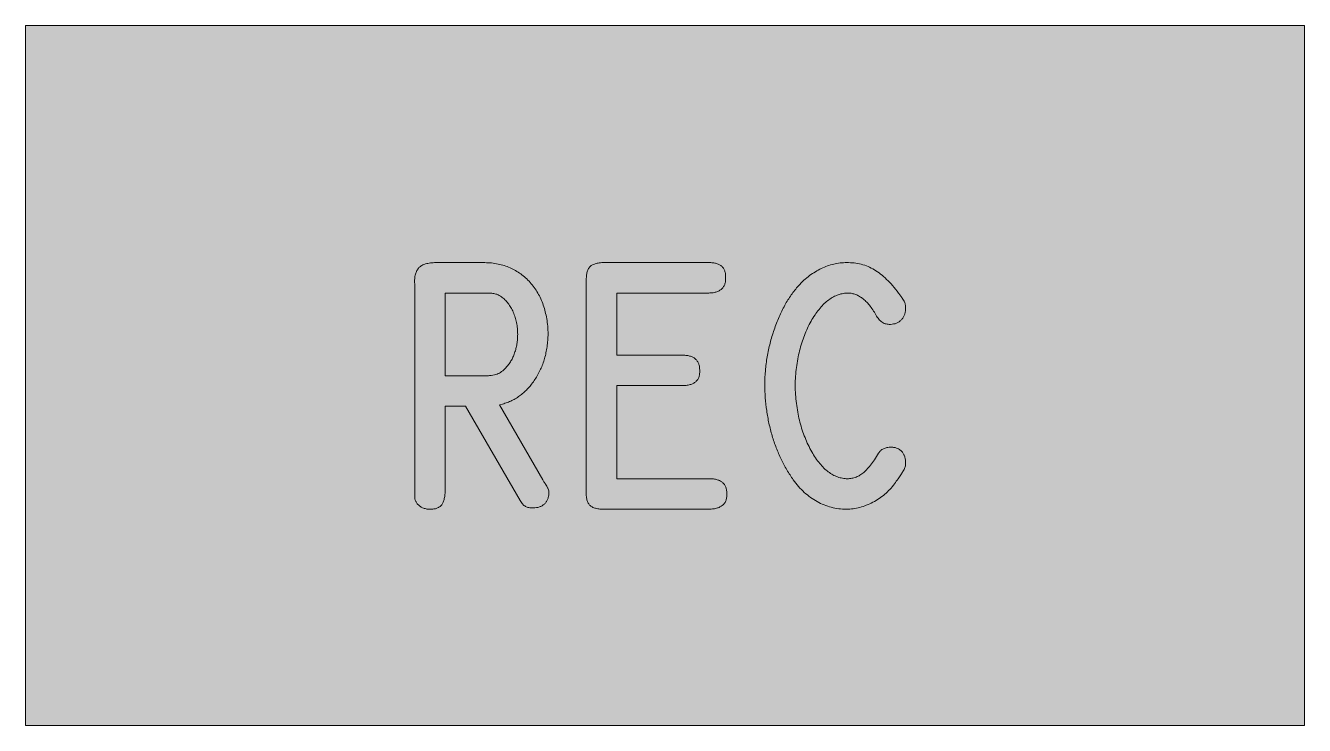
# Model space of a CAD drawing. Header units: inches. Extents: x 98.4 to 111.9, y 145 to 152.4.
import ezdxf

# ---------------------------------------------------------------- set-up
doc = ezdxf.new("R2010")
doc.units = ezdxf.units.IN
doc.header["$MEASUREMENT"] = 0

# ---------------------------------------------------------------- blocks, each defined once
blk = doc.blocks.new('block 2')
at = {"true_color": 0xffffff}
h = blk.add_hatch(color=7, dxfattribs=at)
h.dxf.hatch_style = 2
h.paths.add_polyline_path([(98.397, 152.379), (98.397, 145.013), (111.859, 145.013), (111.859, 152.379)])
at = {"color": 7, "lineweight": 5, "true_color": 0xffffff}
blk.add_lwpolyline([(98.397, 152.379), (98.397, 145.013), (111.859, 145.013), (111.859, 152.379), (98.397, 152.379)], dxfattribs=at)
blk = doc.blocks.new('block 3')
at = {"color": 7, "lineweight": 5, "true_color": 0xffffff}
blk.add_open_spline([(107.508, 147.942), (107.52, 147.941), (107.531, 147.94), (107.543, 147.938), (107.553, 147.936), (107.563, 147.933), (107.573, 147.929), (107.581, 147.925), (107.59, 147.921), (107.598, 147.916), (107.606, 147.91), (107.613, 147.905), (107.619, 147.898), (107.626, 147.891), (107.632, 147.884), (107.636, 147.875), (107.641, 147.867), (107.646, 147.858), (107.649, 147.849), (107.652, 147.839), (107.655, 147.828), (107.657, 147.817), (107.659, 147.805), (107.66, 147.793), (107.661, 147.781), (107.661, 147.769), (107.661, 147.757), (107.659, 147.744), (107.657, 147.732), (107.652, 147.72), (107.646, 147.708), (107.642, 147.701), (107.637, 147.693), (107.632, 147.686), (107.625, 147.675), (107.618, 147.663), (107.611, 147.652), (107.601, 147.638), (107.591, 147.623), (107.581, 147.609), (107.568, 147.591), (107.556, 147.573), (107.543, 147.555), (107.528, 147.535), (107.512, 147.515), (107.495, 147.497), (107.478, 147.479), (107.46, 147.462), (107.441, 147.446), (107.422, 147.43), (107.402, 147.415), (107.382, 147.401), (107.361, 147.386), (107.339, 147.374), (107.316, 147.362), (107.294, 147.35), (107.271, 147.339), (107.247, 147.33), (107.225, 147.321), (107.202, 147.314), (107.178, 147.308), (107.155, 147.301), (107.131, 147.296), (107.107, 147.293), (107.084, 147.29), (107.06, 147.289), (107.036, 147.288), (107.01, 147.289), (106.983, 147.29), (106.956, 147.293), (106.93, 147.297), (106.904, 147.302), (106.878, 147.309), (106.853, 147.315), (106.827, 147.324), (106.803, 147.334), (106.777, 147.344), (106.753, 147.355), (106.729, 147.369), (106.705, 147.382), (106.682, 147.397), (106.66, 147.413), (106.637, 147.43), (106.615, 147.447), (106.594, 147.466), (106.573, 147.485), (106.553, 147.505), (106.534, 147.527), (106.514, 147.55), (106.496, 147.573), (106.478, 147.597), (106.455, 147.632), (106.432, 147.666), (106.41, 147.702), (106.389, 147.739), (106.369, 147.777), (106.35, 147.815), (106.332, 147.854), (106.315, 147.894), (106.299, 147.934), (106.283, 147.976), (106.269, 148.018), (106.256, 148.061), (106.243, 148.105), (106.232, 148.148), (106.222, 148.193), (106.213, 148.237), (106.205, 148.282), (106.198, 148.326), (106.191, 148.371), (106.186, 148.417), (106.183, 148.462), (106.18, 148.508), (106.179, 148.553), (106.178, 148.599), (106.179, 148.649), (106.18, 148.698), (106.185, 148.747), (106.189, 148.796), (106.195, 148.844), (106.204, 148.893), (106.212, 148.941), (106.222, 148.989), (106.234, 149.037), (106.246, 149.084), (106.261, 149.132), (106.277, 149.178), (106.292, 149.224), (106.309, 149.269), (106.328, 149.313), (106.347, 149.354), (106.367, 149.395), (106.389, 149.435), (106.41, 149.473), (106.432, 149.509), (106.457, 149.544), (106.48, 149.578), (106.507, 149.609), (106.533, 149.641), (106.552, 149.66), (106.571, 149.679), (106.59, 149.698), (106.609, 149.715), (106.629, 149.731), (106.65, 149.747), (106.669, 149.761), (106.69, 149.775), (106.711, 149.788), (106.731, 149.8), (106.752, 149.812), (106.773, 149.822), (106.794, 149.832), (106.816, 149.841), (106.838, 149.849), (106.859, 149.856), (106.881, 149.863), (106.904, 149.868), (106.926, 149.873), (106.948, 149.877), (106.971, 149.88), (106.994, 149.883), (107.017, 149.884), (107.04, 149.885), (107.04, 149.885), (107.04, 149.884), (107.04, 149.884), (107.067, 149.884), (107.093, 149.883), (107.119, 149.88), (107.144, 149.877), (107.169, 149.872), (107.194, 149.866), (107.218, 149.86), (107.242, 149.852), (107.265, 149.842), (107.288, 149.833), (107.31, 149.821), (107.332, 149.808), (107.355, 149.795), (107.376, 149.78), (107.397, 149.764), (107.419, 149.747), (107.44, 149.728), (107.461, 149.708), (107.483, 149.687), (107.504, 149.665), (107.524, 149.642), (107.546, 149.617), (107.566, 149.59), (107.586, 149.564), (107.593, 149.554), (107.601, 149.544), (107.608, 149.534), (107.614, 149.526), (107.621, 149.518), (107.626, 149.509), (107.631, 149.502), (107.635, 149.495), (107.639, 149.487), (107.642, 149.481), (107.646, 149.476), (107.648, 149.47), (107.653, 149.459), (107.657, 149.448), (107.658, 149.436), (107.66, 149.425), (107.66, 149.413), (107.661, 149.401), (107.66, 149.389), (107.659, 149.377), (107.657, 149.365), (107.655, 149.354), (107.653, 149.344), (107.649, 149.334), (107.645, 149.323), (107.64, 149.314), (107.635, 149.305), (107.629, 149.296), (107.623, 149.288), (107.615, 149.28), (107.608, 149.273), (107.6, 149.266), (107.592, 149.261), (107.583, 149.255), (107.575, 149.25), (107.565, 149.247), (107.555, 149.243), (107.545, 149.239), (107.534, 149.238), (107.523, 149.236), (107.512, 149.235), (107.5, 149.234), (107.485, 149.234), (107.47, 149.235), (107.455, 149.238), (107.44, 149.241), (107.426, 149.247), (107.414, 149.256), (107.401, 149.264), (107.389, 149.276), (107.379, 149.288), (107.367, 149.302), (107.358, 149.318), (107.348, 149.334), (107.337, 149.352), (107.326, 149.37), (107.314, 149.388), (107.303, 149.405), (107.292, 149.421), (107.279, 149.436), (107.268, 149.45), (107.255, 149.463), (107.242, 149.476), (107.231, 149.487), (107.218, 149.499), (107.205, 149.509), (107.193, 149.518), (107.18, 149.526), (107.166, 149.533), (107.153, 149.54), (107.14, 149.547), (107.127, 149.551), (107.113, 149.556), (107.1, 149.559), (107.086, 149.561), (107.072, 149.563), (107.058, 149.563), (107.044, 149.564), (107.026, 149.562), (107.008, 149.56), (106.991, 149.557), (106.973, 149.553), (106.955, 149.547), (106.939, 149.541), (106.921, 149.534), (106.905, 149.525), (106.888, 149.516), (106.872, 149.506), (106.856, 149.495), (106.84, 149.483), (106.824, 149.47), (106.808, 149.457), (106.794, 149.442), (106.778, 149.426), (106.763, 149.41), (106.749, 149.392), (106.734, 149.373), (106.72, 149.354), (106.707, 149.334), (106.692, 149.312), (106.678, 149.29), (106.665, 149.267), (106.652, 149.243), (106.639, 149.219), (106.628, 149.194), (106.616, 149.169), (106.605, 149.144), (106.595, 149.118), (106.585, 149.092), (106.576, 149.066), (106.567, 149.039), (106.559, 149.012), (106.551, 148.984), (106.544, 148.956), (106.536, 148.928), (106.53, 148.899), (106.525, 148.87), (106.52, 148.84), (106.515, 148.81), (106.511, 148.78), (106.508, 148.75), (106.504, 148.719), (106.502, 148.688), (106.5, 148.656), (106.499, 148.623), (106.498, 148.591), (106.499, 148.559), (106.5, 148.527), (106.502, 148.495), (106.504, 148.464), (106.508, 148.433), (106.511, 148.402), (106.515, 148.371), (106.52, 148.341), (106.525, 148.311), (106.53, 148.282), (106.536, 148.253), (106.543, 148.225), (106.55, 148.197), (106.557, 148.169), (106.566, 148.141), (106.575, 148.114), (106.584, 148.088), (106.594, 148.061), (106.604, 148.035), (106.614, 148.009), (106.626, 147.984), (106.637, 147.959), (106.65, 147.935), (106.663, 147.91), (106.676, 147.887), (106.689, 147.865), (106.703, 147.843), (106.716, 147.822), (106.731, 147.803), (106.746, 147.783), (106.759, 147.766), (106.774, 147.749), (106.79, 147.733), (106.804, 147.718), (106.819, 147.704), (106.835, 147.691), (106.85, 147.679), (106.866, 147.668), (106.883, 147.658), (106.898, 147.648), (106.915, 147.64), (106.932, 147.633), (106.949, 147.626), (106.966, 147.621), (106.983, 147.617), (107.001, 147.613), (107.019, 147.611), (107.036, 147.609), (107.052, 147.609), (107.068, 147.61), (107.083, 147.612), (107.099, 147.614), (107.114, 147.618), (107.128, 147.623), (107.143, 147.628), (107.157, 147.634), (107.17, 147.641), (107.184, 147.649), (107.198, 147.658), (107.21, 147.668), (107.224, 147.679), (107.237, 147.691), (107.25, 147.704), (107.264, 147.719), (107.278, 147.734), (107.29, 147.751), (107.305, 147.77), (107.319, 147.789), (107.332, 147.809), (107.347, 147.832), (107.361, 147.856), (107.376, 147.879), (107.382, 147.888), (107.389, 147.898), (107.398, 147.905), (107.406, 147.913), (107.417, 147.919), (107.428, 147.925), (107.439, 147.93), (107.452, 147.934), (107.464, 147.937), (107.479, 147.94), (107.493, 147.941), (107.508, 147.942)], degree=3, knots=[0, 0, 0, 0, 1, 1, 1, 2, 2, 2, 3, 3, 3, 4, 4, 4, 5, 5, 5, 6, 6, 6, 7, 7, 7, 8, 8, 8, 9, 9, 9, 10, 10, 10, 11, 11, 11, 12, 12, 12, 13, 13, 13, 14, 14, 14, 15, 15, 15, 16, 16, 16, 17, 17, 17, 18, 18, 18, 19, 19, 19, 20, 20, 20, 21, 21, 21, 22, 22, 22, 23, 23, 23, 24, 24, 24, 25, 25, 25, 26, 26, 26, 27, 27, 27, 28, 28, 28, 29, 29, 29, 30, 30, 30, 31, 31, 31, 32, 32, 32, 33, 33, 33, 34, 34, 34, 35, 35, 35, 36, 36, 36, 37, 37, 37, 38, 38, 38, 39, 39, 39, 40, 40, 40, 41, 41, 41, 42, 42, 42, 43, 43, 43, 44, 44, 44, 45, 45, 45, 46, 46, 46, 47, 47, 47, 48, 48, 48, 49, 49, 49, 50, 50, 50, 51, 51, 51, 52, 52, 52, 53, 53, 53, 54, 54, 54, 55, 55, 55, 56, 56, 56, 57, 57, 57, 58, 58, 58, 59, 59, 59, 60, 60, 60, 61, 61, 61, 62, 62, 62, 63, 63, 63, 64, 64, 64, 65, 65, 65, 66, 66, 66, 67, 67, 67, 68, 68, 68, 69, 69, 69, 70, 70, 70, 71, 71, 71, 72, 72, 72, 73, 73, 73, 74, 74, 74, 75, 75, 75, 76, 76, 76, 77, 77, 77, 78, 78, 78, 79, 79, 79, 80, 80, 80, 81, 81, 81, 82, 82, 82, 83, 83, 83, 84, 84, 84, 85, 85, 85, 86, 86, 86, 87, 87, 87, 88, 88, 88, 89, 89, 89, 90, 90, 90, 91, 91, 91, 92, 92, 92, 93, 93, 93, 94, 94, 94, 95, 95, 95, 96, 96, 96, 97, 97, 97, 98, 98, 98, 99, 99, 99, 100, 100, 100, 101, 101, 101, 102, 102, 102, 103, 103, 103, 104, 104, 104, 105, 105, 105, 106, 106, 106, 107, 107, 107, 108, 108, 108, 109, 109, 109, 110, 110, 110, 111, 111, 111, 112, 112, 112, 113, 113, 113, 114, 114, 114, 115, 115, 115, 116, 116, 116, 117, 117, 117, 118, 118, 118, 119, 119, 119, 120, 120, 120, 121, 121, 121, 122, 122, 122, 123, 123, 123, 124, 124, 124, 125, 125, 125, 126, 126, 126, 127, 127, 127, 128, 128, 128, 129, 129, 129, 130, 130, 130, 131, 131, 131, 132, 132, 132, 133, 133, 133, 133], dxfattribs=at)
blk = doc.blocks.new('block 4')
at = {"color": 7, "lineweight": 5, "true_color": 0xffffff}
blk.add_open_spline([(102.52, 147.346), (102.514, 147.354), (102.509, 147.362), (102.505, 147.371), (102.5, 147.38), (102.498, 147.389), (102.496, 147.399), (102.495, 147.405), (102.495, 147.411), (102.494, 147.417), (102.494, 147.426), (102.494, 147.434), (102.493, 147.442), (102.493, 147.453), (102.493, 147.464), (102.493, 147.475), (102.493, 147.488), (102.493, 147.501), (102.493, 147.515), (102.493, 147.515), (102.493, 149.66), (102.493, 149.66), (102.492, 149.678), (102.492, 149.697), (102.493, 149.715), (102.494, 149.731), (102.497, 149.747), (102.501, 149.762), (102.504, 149.775), (102.509, 149.788), (102.516, 149.8), (102.522, 149.811), (102.529, 149.822), (102.538, 149.831), (102.547, 149.84), (102.558, 149.848), (102.569, 149.854), (102.581, 149.861), (102.595, 149.866), (102.608, 149.87), (102.624, 149.875), (102.641, 149.878), (102.658, 149.881), (102.677, 149.883), (102.696, 149.884), (102.715, 149.885), (102.715, 149.885), (103.23, 149.884), (103.23, 149.884), (103.254, 149.883), (103.278, 149.882), (103.302, 149.88), (103.325, 149.878), (103.348, 149.874), (103.371, 149.869), (103.392, 149.865), (103.414, 149.86), (103.435, 149.853), (103.456, 149.846), (103.477, 149.839), (103.497, 149.83), (103.517, 149.821), (103.536, 149.811), (103.555, 149.8), (103.574, 149.79), (103.592, 149.778), (103.609, 149.765), (103.627, 149.752), (103.644, 149.738), (103.661, 149.723), (103.677, 149.708), (103.693, 149.692), (103.708, 149.675), (103.723, 149.658), (103.738, 149.64), (103.751, 149.622), (103.764, 149.603), (103.777, 149.584), (103.788, 149.564), (103.8, 149.544), (103.811, 149.524), (103.82, 149.503), (103.83, 149.481), (103.839, 149.459), (103.847, 149.437), (103.855, 149.414), (103.861, 149.39), (103.867, 149.367), (103.873, 149.342), (103.878, 149.318), (103.883, 149.293), (103.887, 149.267), (103.89, 149.241), (103.893, 149.215), (103.895, 149.188), (103.896, 149.16), (103.897, 149.133), (103.896, 149.11), (103.895, 149.087), (103.893, 149.065), (103.892, 149.043), (103.89, 149.021), (103.886, 148.999), (103.883, 148.978), (103.88, 148.957), (103.875, 148.936), (103.871, 148.916), (103.866, 148.895), (103.86, 148.875), (103.854, 148.855), (103.848, 148.836), (103.841, 148.816), (103.834, 148.798), (103.826, 148.779), (103.818, 148.761), (103.809, 148.742), (103.8, 148.724), (103.79, 148.706), (103.78, 148.689), (103.77, 148.671), (103.759, 148.654), (103.748, 148.638), (103.736, 148.622), (103.724, 148.606), (103.713, 148.591), (103.701, 148.576), (103.688, 148.562), (103.675, 148.549), (103.662, 148.536), (103.648, 148.523), (103.635, 148.511), (103.621, 148.499), (103.607, 148.488), (103.593, 148.478), (103.578, 148.468), (103.563, 148.459), (103.548, 148.449), (103.533, 148.44), (103.517, 148.433), (103.501, 148.425), (103.484, 148.418), (103.468, 148.412), (103.451, 148.406), (103.434, 148.4), (103.417, 148.395), (103.417, 148.395), (103.386, 148.387), (103.386, 148.387), (103.386, 148.387), (103.842, 147.596), (103.842, 147.596), (103.842, 147.596), (103.854, 147.576), (103.854, 147.576), (103.859, 147.568), (103.865, 147.56), (103.87, 147.551), (103.875, 147.545), (103.879, 147.538), (103.883, 147.531), (103.886, 147.526), (103.889, 147.52), (103.892, 147.515), (103.894, 147.511), (103.896, 147.507), (103.898, 147.503), (103.901, 147.496), (103.903, 147.489), (103.904, 147.482), (103.905, 147.473), (103.905, 147.465), (103.905, 147.456), (103.904, 147.445), (103.903, 147.433), (103.901, 147.422), (103.899, 147.411), (103.896, 147.401), (103.892, 147.391), (103.888, 147.382), (103.883, 147.373), (103.877, 147.365), (103.872, 147.357), (103.865, 147.349), (103.858, 147.343), (103.85, 147.336), (103.842, 147.33), (103.833, 147.325), (103.825, 147.32), (103.815, 147.316), (103.806, 147.313), (103.796, 147.309), (103.785, 147.306), (103.775, 147.305), (103.763, 147.303), (103.752, 147.302), (103.74, 147.302), (103.725, 147.302), (103.71, 147.303), (103.695, 147.305), (103.682, 147.308), (103.67, 147.312), (103.659, 147.318), (103.648, 147.324), (103.638, 147.332), (103.63, 147.341), (103.62, 147.353), (103.612, 147.366), (103.604, 147.379), (103.604, 147.379), (103.027, 148.372), (103.027, 148.372), (103.027, 148.372), (102.813, 148.372), (102.813, 148.372), (102.813, 148.372), (102.813, 147.499), (102.813, 147.499), (102.813, 147.481), (102.813, 147.463), (102.811, 147.445), (102.81, 147.43), (102.808, 147.415), (102.804, 147.4), (102.802, 147.387), (102.798, 147.375), (102.793, 147.363), (102.789, 147.353), (102.783, 147.343), (102.777, 147.335), (102.771, 147.327), (102.763, 147.32), (102.755, 147.314), (102.747, 147.308), (102.737, 147.303), (102.727, 147.299), (102.716, 147.295), (102.705, 147.292), (102.693, 147.291), (102.68, 147.289), (102.666, 147.289), (102.653, 147.288), (102.639, 147.289), (102.626, 147.29), (102.612, 147.292), (102.6, 147.295), (102.588, 147.298), (102.576, 147.303), (102.565, 147.308), (102.555, 147.314), (102.546, 147.321), (102.536, 147.329), (102.528, 147.337), (102.52, 147.346)], degree=3, knots=[0, 0, 0, 0, 1, 1, 1, 2, 2, 2, 3, 3, 3, 4, 4, 4, 5, 5, 5, 6, 6, 6, 7, 7, 7, 8, 8, 8, 9, 9, 9, 10, 10, 10, 11, 11, 11, 12, 12, 12, 13, 13, 13, 14, 14, 14, 15, 15, 15, 16, 16, 16, 17, 17, 17, 18, 18, 18, 19, 19, 19, 20, 20, 20, 21, 21, 21, 22, 22, 22, 23, 23, 23, 24, 24, 24, 25, 25, 25, 26, 26, 26, 27, 27, 27, 28, 28, 28, 29, 29, 29, 30, 30, 30, 31, 31, 31, 32, 32, 32, 33, 33, 33, 34, 34, 34, 35, 35, 35, 36, 36, 36, 37, 37, 37, 38, 38, 38, 39, 39, 39, 40, 40, 40, 41, 41, 41, 42, 42, 42, 43, 43, 43, 44, 44, 44, 45, 45, 45, 46, 46, 46, 47, 47, 47, 48, 48, 48, 49, 49, 49, 50, 50, 50, 51, 51, 51, 52, 52, 52, 53, 53, 53, 54, 54, 54, 55, 55, 55, 56, 56, 56, 57, 57, 57, 58, 58, 58, 59, 59, 59, 60, 60, 60, 61, 61, 61, 62, 62, 62, 63, 63, 63, 64, 64, 64, 65, 65, 65, 66, 66, 66, 67, 67, 67, 68, 68, 68, 69, 69, 69, 70, 70, 70, 71, 71, 71, 72, 72, 72, 73, 73, 73, 74, 74, 74, 75, 75, 75, 76, 76, 76, 77, 77, 77, 78, 78, 78, 79, 79, 79, 80, 80, 80, 81, 81, 81, 82, 82, 82, 83, 83, 83, 84, 84, 84, 84], dxfattribs=at)
blk = doc.blocks.new('block 5')
at = {"color": 7, "lineweight": 5, "true_color": 0xffffff}
blk.add_open_spline([(104.498, 147.288), (104.48, 147.288), (104.461, 147.288), (104.443, 147.29), (104.427, 147.291), (104.412, 147.294), (104.397, 147.298), (104.384, 147.301), (104.372, 147.305), (104.361, 147.312), (104.351, 147.317), (104.342, 147.324), (104.334, 147.332), (104.327, 147.34), (104.321, 147.349), (104.316, 147.36), (104.31, 147.372), (104.307, 147.384), (104.304, 147.397), (104.301, 147.413), (104.299, 147.428), (104.299, 147.444), (104.298, 147.463), (104.299, 147.482), (104.299, 147.501), (104.299, 147.501), (104.299, 149.676), (104.299, 149.676), (104.299, 149.695), (104.298, 149.713), (104.3, 149.732), (104.301, 149.747), (104.303, 149.762), (104.306, 149.777), (104.31, 149.79), (104.314, 149.802), (104.32, 149.814), (104.325, 149.824), (104.331, 149.834), (104.339, 149.842), (104.347, 149.85), (104.356, 149.856), (104.366, 149.861), (104.378, 149.867), (104.39, 149.872), (104.402, 149.875), (104.417, 149.879), (104.432, 149.881), (104.448, 149.883), (104.466, 149.885), (104.484, 149.885), (104.502, 149.885), (104.502, 149.885), (105.575, 149.884), (105.575, 149.884), (105.59, 149.885), (105.606, 149.885), (105.621, 149.883), (105.635, 149.882), (105.648, 149.88), (105.661, 149.877), (105.673, 149.874), (105.684, 149.87), (105.695, 149.865), (105.704, 149.86), (105.713, 149.855), (105.722, 149.848), (105.73, 149.841), (105.737, 149.834), (105.743, 149.825), (105.748, 149.817), (105.753, 149.807), (105.757, 149.798), (105.76, 149.787), (105.763, 149.776), (105.765, 149.765), (105.766, 149.752), (105.766, 149.739), (105.766, 149.726), (105.766, 149.713), (105.766, 149.7), (105.765, 149.687), (105.763, 149.675), (105.76, 149.664), (105.756, 149.653), (105.752, 149.643), (105.747, 149.634), (105.741, 149.625), (105.735, 149.616), (105.727, 149.608), (105.719, 149.602), (105.71, 149.595), (105.7, 149.589), (105.69, 149.584), (105.679, 149.579), (105.667, 149.575), (105.655, 149.572), (105.641, 149.568), (105.627, 149.566), (105.613, 149.565), (105.596, 149.564), (105.58, 149.564), (105.564, 149.564), (105.564, 149.564), (104.619, 149.564), (104.619, 149.564), (104.619, 149.564), (104.619, 148.91), (104.619, 148.91), (104.619, 148.91), (105.302, 148.91), (105.302, 148.91), (105.317, 148.91), (105.333, 148.909), (105.348, 148.908), (105.361, 148.907), (105.375, 148.904), (105.387, 148.901), (105.399, 148.897), (105.41, 148.893), (105.42, 148.888), (105.43, 148.883), (105.439, 148.878), (105.447, 148.871), (105.455, 148.864), (105.462, 148.856), (105.468, 148.848), (105.474, 148.839), (105.479, 148.829), (105.483, 148.819), (105.487, 148.809), (105.489, 148.797), (105.491, 148.786), (105.492, 148.773), (105.493, 148.76), (105.493, 148.747), (105.493, 148.734), (105.493, 148.721), (105.491, 148.709), (105.49, 148.697), (105.487, 148.686), (105.483, 148.676), (105.479, 148.666), (105.474, 148.657), (105.468, 148.648), (105.461, 148.64), (105.454, 148.632), (105.446, 148.626), (105.437, 148.619), (105.427, 148.613), (105.417, 148.609), (105.406, 148.604), (105.394, 148.6), (105.382, 148.597), (105.368, 148.593), (105.354, 148.591), (105.339, 148.59), (105.323, 148.589), (105.307, 148.589), (105.291, 148.589), (105.291, 148.589), (104.619, 148.589), (104.619, 148.589), (104.619, 148.589), (104.619, 147.609), (104.619, 147.609), (104.619, 147.609), (105.579, 147.609), (105.579, 147.609), (105.595, 147.609), (105.611, 147.609), (105.627, 147.608), (105.641, 147.607), (105.654, 147.605), (105.668, 147.601), (105.68, 147.598), (105.692, 147.594), (105.703, 147.589), (105.713, 147.584), (105.723, 147.578), (105.731, 147.571), (105.739, 147.565), (105.747, 147.557), (105.753, 147.548), (105.759, 147.539), (105.764, 147.53), (105.768, 147.52), (105.772, 147.509), (105.775, 147.498), (105.776, 147.486), (105.778, 147.473), (105.778, 147.46), (105.778, 147.446), (105.778, 147.434), (105.778, 147.421), (105.776, 147.408), (105.775, 147.397), (105.772, 147.386), (105.767, 147.375), (105.763, 147.365), (105.758, 147.356), (105.751, 147.348), (105.744, 147.339), (105.736, 147.332), (105.728, 147.326), (105.718, 147.319), (105.708, 147.313), (105.697, 147.308), (105.685, 147.303), (105.673, 147.299), (105.66, 147.296), (105.645, 147.293), (105.63, 147.291), (105.615, 147.29), (105.598, 147.288), (105.581, 147.288), (105.564, 147.288), (105.564, 147.288), (104.498, 147.288), (104.498, 147.288)], degree=3, knots=[0, 0, 0, 0, 1, 1, 1, 2, 2, 2, 3, 3, 3, 4, 4, 4, 5, 5, 5, 6, 6, 6, 7, 7, 7, 8, 8, 8, 9, 9, 9, 10, 10, 10, 11, 11, 11, 12, 12, 12, 13, 13, 13, 14, 14, 14, 15, 15, 15, 16, 16, 16, 17, 17, 17, 18, 18, 18, 19, 19, 19, 20, 20, 20, 21, 21, 21, 22, 22, 22, 23, 23, 23, 24, 24, 24, 25, 25, 25, 26, 26, 26, 27, 27, 27, 28, 28, 28, 29, 29, 29, 30, 30, 30, 31, 31, 31, 32, 32, 32, 33, 33, 33, 34, 34, 34, 35, 35, 35, 36, 36, 36, 37, 37, 37, 38, 38, 38, 39, 39, 39, 40, 40, 40, 41, 41, 41, 42, 42, 42, 43, 43, 43, 44, 44, 44, 45, 45, 45, 46, 46, 46, 47, 47, 47, 48, 48, 48, 49, 49, 49, 50, 50, 50, 51, 51, 51, 52, 52, 52, 53, 53, 53, 54, 54, 54, 55, 55, 55, 56, 56, 56, 57, 57, 57, 58, 58, 58, 59, 59, 59, 60, 60, 60, 61, 61, 61, 62, 62, 62, 63, 63, 63, 64, 64, 64, 65, 65, 65, 66, 66, 66, 67, 67, 67, 68, 68, 68, 69, 69, 69, 70, 70, 70, 71, 71, 71, 72, 72, 72, 73, 73, 73, 73], dxfattribs=at)
blk = doc.blocks.new('block 6')
at = {"true_color": 0xffffff}
h = blk.add_hatch(color=7, dxfattribs=at)
h.dxf.hatch_style = 2
edge = h.paths.add_edge_path()
edge.add_spline(control_points=[(103.452, 148.778), (103.462, 148.789), (103.472, 148.8), (103.481, 148.811), (103.49, 148.823), (103.498, 148.836), (103.506, 148.849), (103.514, 148.862), (103.521, 148.875), (103.527, 148.889), (103.534, 148.904), (103.54, 148.918), (103.545, 148.933), (103.55, 148.949), (103.555, 148.964), (103.559, 148.98), (103.563, 148.995), (103.566, 149.011), (103.569, 149.028), (103.571, 149.044), (103.574, 149.061), (103.575, 149.077), (103.576, 149.094), (103.576, 149.111), (103.577, 149.129), (103.576, 149.15), (103.576, 149.17), (103.574, 149.191), (103.572, 149.212), (103.569, 149.232), (103.565, 149.252), (103.561, 149.271), (103.556, 149.29), (103.551, 149.308), (103.545, 149.327), (103.538, 149.345), (103.53, 149.362), (103.523, 149.379), (103.515, 149.396), (103.505, 149.412), (103.497, 149.427), (103.487, 149.442), (103.477, 149.455), (103.466, 149.469), (103.455, 149.481), (103.443, 149.493), (103.431, 149.504), (103.418, 149.514), (103.405, 149.524), (103.394, 149.531), (103.384, 149.538), (103.373, 149.544), (103.362, 149.549), (103.35, 149.553), (103.338, 149.556), (103.324, 149.559), (103.31, 149.561), (103.295, 149.562), (103.278, 149.564), (103.26, 149.564), (103.242, 149.564), (103.242, 149.564), (102.813, 149.564), (102.813, 149.564), (102.813, 149.564), (102.813, 148.693), (102.813, 148.693), (102.813, 148.693), (103.218, 148.693), (103.218, 148.693), (103.232, 148.693), (103.247, 148.693), (103.261, 148.693), (103.274, 148.694), (103.286, 148.695), (103.299, 148.697), (103.31, 148.698), (103.321, 148.7), (103.332, 148.702), (103.342, 148.705), (103.351, 148.707), (103.36, 148.711), (103.377, 148.717), (103.394, 148.726), (103.408, 148.737), (103.424, 148.749), (103.438, 148.763), (103.452, 148.778)], knot_values=[0, 0, 0, 0, 1, 1, 1, 2, 2, 2, 3, 3, 3, 4, 4, 4, 5, 5, 5, 6, 6, 6, 7, 7, 7, 8, 8, 8, 9, 9, 9, 10, 10, 10, 11, 11, 11, 12, 12, 12, 13, 13, 13, 14, 14, 14, 15, 15, 15, 16, 16, 16, 17, 17, 17, 18, 18, 18, 19, 19, 19, 20, 20, 20, 21, 21, 21, 22, 22, 22, 23, 23, 23, 24, 24, 24, 25, 25, 25, 26, 26, 26, 27, 27, 27, 28, 28, 28, 29, 29, 29, 29], degree=3, periodic=1)
at = {"color": 7, "lineweight": 5, "true_color": 0xffffff}
blk.add_open_spline([(103.452, 148.778), (103.462, 148.789), (103.472, 148.8), (103.481, 148.811), (103.49, 148.823), (103.498, 148.836), (103.506, 148.849), (103.514, 148.862), (103.521, 148.875), (103.527, 148.889), (103.534, 148.904), (103.54, 148.918), (103.545, 148.933), (103.55, 148.949), (103.555, 148.964), (103.559, 148.98), (103.563, 148.995), (103.566, 149.011), (103.569, 149.028), (103.571, 149.044), (103.574, 149.061), (103.575, 149.077), (103.576, 149.094), (103.576, 149.111), (103.577, 149.129), (103.576, 149.15), (103.576, 149.17), (103.574, 149.191), (103.572, 149.212), (103.569, 149.232), (103.565, 149.252), (103.561, 149.271), (103.556, 149.29), (103.551, 149.308), (103.545, 149.327), (103.538, 149.345), (103.53, 149.362), (103.523, 149.379), (103.515, 149.396), (103.505, 149.412), (103.497, 149.427), (103.487, 149.442), (103.477, 149.455), (103.466, 149.469), (103.455, 149.481), (103.443, 149.493), (103.431, 149.504), (103.418, 149.514), (103.405, 149.524), (103.394, 149.531), (103.384, 149.538), (103.373, 149.544), (103.362, 149.549), (103.35, 149.553), (103.338, 149.556), (103.324, 149.559), (103.31, 149.561), (103.295, 149.562), (103.278, 149.564), (103.26, 149.564), (103.242, 149.564), (103.242, 149.564), (102.813, 149.564), (102.813, 149.564), (102.813, 149.564), (102.813, 148.693), (102.813, 148.693), (102.813, 148.693), (103.218, 148.693), (103.218, 148.693), (103.232, 148.693), (103.247, 148.693), (103.261, 148.693), (103.274, 148.694), (103.286, 148.695), (103.299, 148.697), (103.31, 148.698), (103.321, 148.7), (103.332, 148.702), (103.342, 148.705), (103.351, 148.707), (103.36, 148.711), (103.377, 148.717), (103.394, 148.726), (103.408, 148.737), (103.424, 148.749), (103.438, 148.763), (103.452, 148.778)], degree=3, knots=[0, 0, 0, 0, 1, 1, 1, 2, 2, 2, 3, 3, 3, 4, 4, 4, 5, 5, 5, 6, 6, 6, 7, 7, 7, 8, 8, 8, 9, 9, 9, 10, 10, 10, 11, 11, 11, 12, 12, 12, 13, 13, 13, 14, 14, 14, 15, 15, 15, 16, 16, 16, 17, 17, 17, 18, 18, 18, 19, 19, 19, 20, 20, 20, 21, 21, 21, 22, 22, 22, 23, 23, 23, 24, 24, 24, 25, 25, 25, 26, 26, 26, 27, 27, 27, 28, 28, 28, 29, 29, 29, 29], dxfattribs=at)

msp = doc.modelspace()

# ---------------------------------------------------------------- block references
for name in ['block 2', 'block 4', 'block 5', 'block 3', 'block 6']:
    msp.add_blockref(name, (0, 0))

doc.saveas('drawing.dxf')
